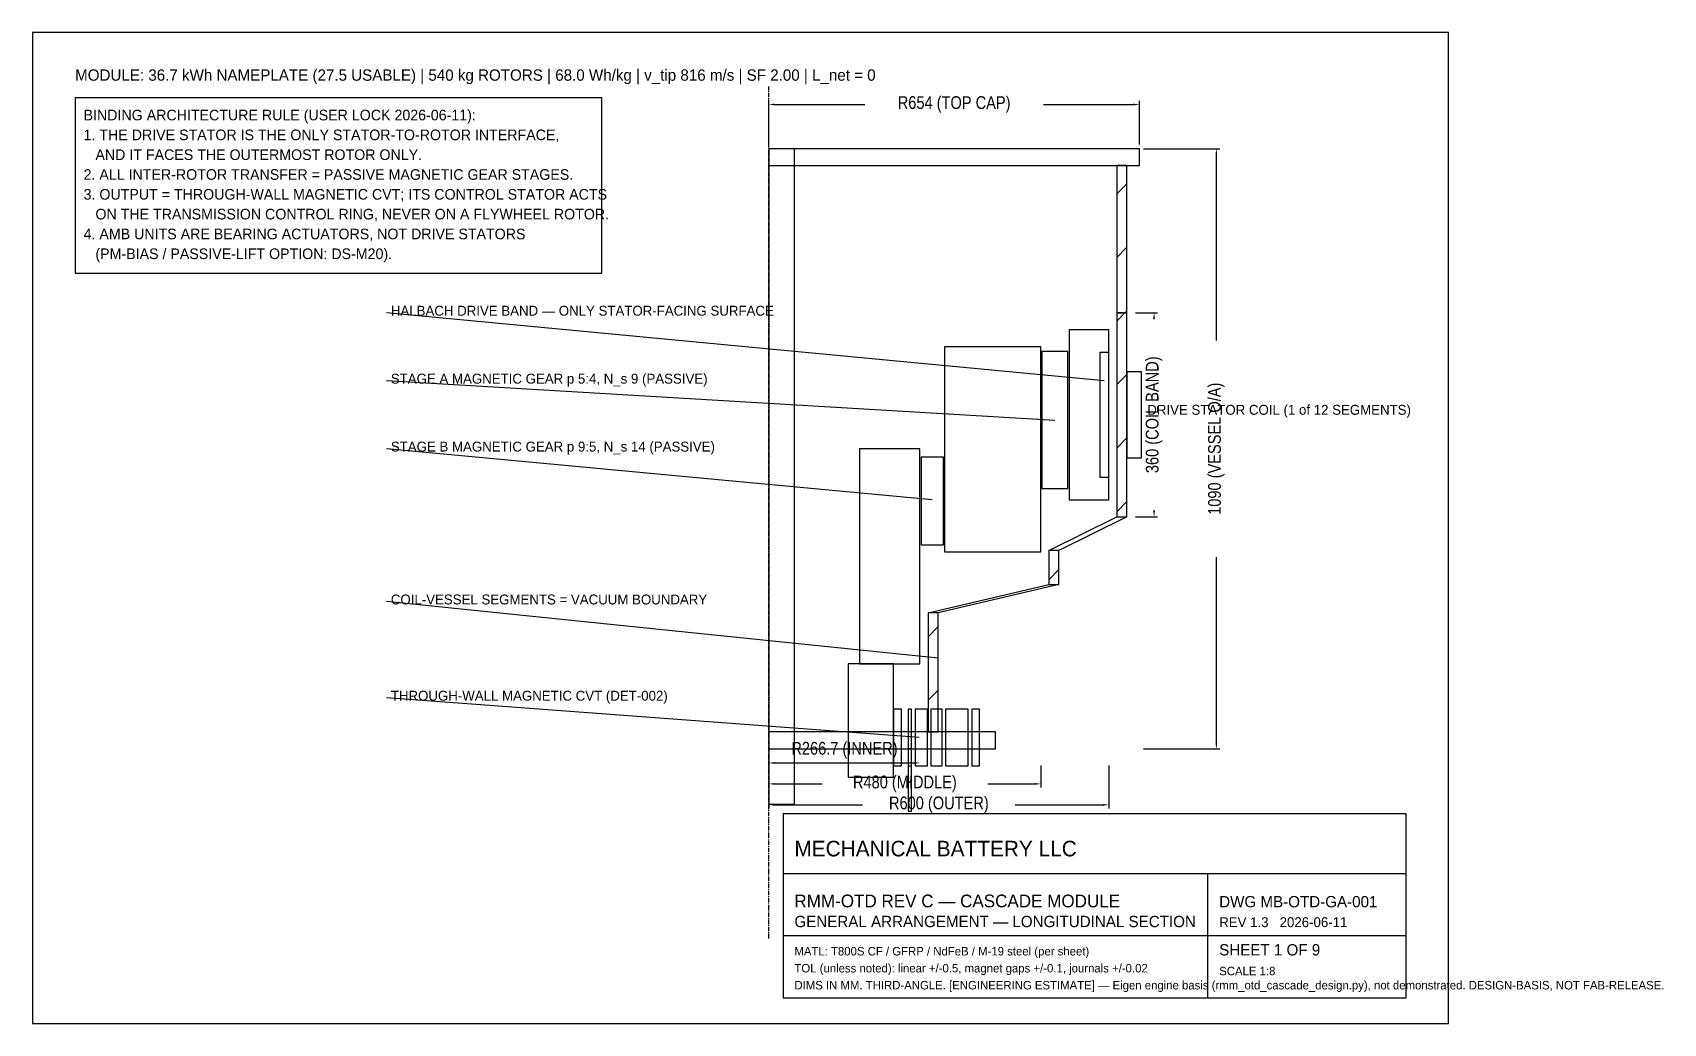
# Model space of a CAD drawing. Header units: millimetres. Extents: x 0 to 1152, y 0 to 700.
import ezdxf

# ---------------------------------------------------------------- set-up
doc = ezdxf.new("R2010")
doc.units = ezdxf.units.MM
doc.linetypes.add('CENTER', pattern=[5.08, 3.175, -0.635, 0.635, -0.635])
for name, color, linetype in [('CENTER', 1, 'CENTER'), ('COIL', 5, 'CONTINUOUS'), ('DIM', 3, 'CONTINUOUS'), ('MAGNET', 4, 'CONTINUOUS'), ('NOTE', 2, 'CONTINUOUS'), ('ROTOR', 9, 'CONTINUOUS')]:
    doc.layers.add(name, color=color, linetype=linetype)
for name, color, linetype, true_color in [('HATCH', 8, 'CONTINUOUS', 0x6e6e6e), ('OUTLINE', 7, 'CONTINUOUS', 0x000000), ('TEXT', 7, 'CONTINUOUS', 0x000000), ('TITLE', 7, 'CONTINUOUS', 0x000000)]:
    doc.layers.add(name, color=color, linetype=linetype, true_color=true_color)
doc.styles.add('OpenSansCondensed-Light', font='OpenSansCondensed-Light.ttf')
doc.dimstyles.new('MB', dxfattribs={"dimtxt": 9, "dimasz": 4, "dimexe": 2.5, "dimexo": 3, "dimgap": 2, "dimtad": 1, "dimdec": 1, "dimcen": 2.5, "dimazin": 3, "dimtfac": 1, "dimtmove": 0, "dimatfit": 3})

# ---------------------------------------------------------------- blocks, each defined once
blk = doc.blocks.new('_CLOSEDFILLED')
at = {"color": 0, "linetype": 'BYBLOCK'}
blk.add_solid([(-1, 0.16), (0, 0), (-1, -0.16)], dxfattribs=at)
blk = doc.blocks.new('*D1')
for p, q in [((784.6, 618), (838.5, 618)), ((836, 482.5), (836, 614)), ((836, 198), (836, 329.5)), ((784.6, 194), (838.5, 194))]:
    blk.add_line(p, q)
at = {"layer": 'Defpoints'}
for p in [(781.6, 618), (781.6, 194), (836, 194)]:
    blk.add_point(p, dxfattribs=at)
at = {"layer": 'DIM', "xscale": 4, "yscale": 4}
for p, rotation in [((836, 618), 90), ((836, 194), 270)]:
    blk.add_blockref('_CLOSEDFILLED', p, dxfattribs=dict(at, rotation=rotation))
at = {"layer": 'DIM', "insert": (836, 406), "char_height": 9, "attachment_point": 5, "rotation": 90, "style": 'OpenSansCondensed-Light'}
blk.add_mtext('1090 (VESSEL O/A)', dxfattribs=at)
blk = doc.blocks.new('*D2')
for p, q in [((779, 502), (794.5, 502)), ((792, 497.5), (792, 498)), ((779, 358), (794.5, 358)), ((792, 362), (792, 362.5))]:
    blk.add_line(p, q)
at = {"layer": 'Defpoints'}
for p in [(776, 502), (776, 358), (792, 358)]:
    blk.add_point(p, dxfattribs=at)
at = {"layer": 'DIM', "xscale": 4, "yscale": 4}
for p, rotation in [((792, 502), 90), ((792, 358), 270)]:
    blk.add_blockref('_CLOSEDFILLED', p, dxfattribs=dict(at, rotation=rotation))
at = {"layer": 'DIM', "insert": (792, 430), "char_height": 9, "attachment_point": 5, "rotation": 90, "style": 'OpenSansCondensed-Light'}
blk.add_mtext('360 (COIL BAND)', dxfattribs=at)
blk = doc.blocks.new('*D3')
for p, q in [((520, 621), (520, 651.7)), ((524, 649.2), (587.8, 649.2)), ((713.8, 649.2), (777.6, 649.2)), ((781.6, 621), (781.6, 651.7))]:
    blk.add_line(p, q)
at = {"layer": 'Defpoints'}
for p in [(520, 649.2), (520, 618), (781.6, 618)]:
    blk.add_point(p, dxfattribs=at)
at = {"layer": 'DIM', "xscale": 4, "yscale": 4, "rotation": 180}
blk.add_blockref('_CLOSEDFILLED', (520, 649.2), dxfattribs=at)
at = {"layer": 'DIM', "xscale": 4, "yscale": 4}
blk.add_blockref('_CLOSEDFILLED', (781.6, 649.2), dxfattribs=at)
at = {"layer": 'DIM', "insert": (650.8, 649.2), "char_height": 9, "attachment_point": 5, "style": 'OpenSansCondensed-Light'}
blk.add_mtext('R654 (TOP CAP)', dxfattribs=at)
blk = doc.blocks.new('*D5')
for p, q in [((520, 182.2), (520, 166.7)), ((712, 182.2), (712, 166.7)), ((524, 169.2), (557.5, 169.2)), ((674.5, 169.2), (708, 169.2))]:
    blk.add_line(p, q)
at = {"layer": 'Defpoints'}
for p in [(520, 185.2), (712, 185.2), (520, 169.2)]:
    blk.add_point(p, dxfattribs=at)
at = {"layer": 'DIM', "xscale": 4, "yscale": 4, "rotation": 180}
blk.add_blockref('_CLOSEDFILLED', (520, 169.2), dxfattribs=at)
at = {"layer": 'DIM', "xscale": 4, "yscale": 4}
blk.add_blockref('_CLOSEDFILLED', (712, 169.2), dxfattribs=at)
at = {"layer": 'DIM', "insert": (616, 169.2), "char_height": 9, "attachment_point": 5, "style": 'OpenSansCondensed-Light'}
blk.add_mtext('R480 (MIDDLE)', dxfattribs=at)
blk = doc.blocks.new('*D6')
for p, q in [((520, 182.2), (520, 151.9)), ((760, 182.2), (760, 151.9)), ((524, 154.4), (586, 154.4)), ((694, 154.4), (756, 154.4))]:
    blk.add_line(p, q)
at = {"layer": 'Defpoints'}
for p in [(520, 185.2), (760, 185.2), (520, 154.4)]:
    blk.add_point(p, dxfattribs=at)
at = {"layer": 'DIM', "xscale": 4, "yscale": 4, "rotation": 180}
blk.add_blockref('_CLOSEDFILLED', (520, 154.4), dxfattribs=at)
at = {"layer": 'DIM', "xscale": 4, "yscale": 4}
blk.add_blockref('_CLOSEDFILLED', (760, 154.4), dxfattribs=at)
at = {"layer": 'DIM', "insert": (640, 154.4), "char_height": 9, "attachment_point": 5, "style": 'OpenSansCondensed-Light'}
blk.add_mtext('R600 (OUTER)', dxfattribs=at)

msp = doc.modelspace()

# ---------------------------------------------------------------- hatches: boundary and pattern name
at = {"layer": 'HATCH'}
h = msp.add_hatch(dxfattribs=at)
h.set_pattern_fill('ANSI31', scale=10)
h.paths.add_polyline_path([(765.6, 502), (772.8, 502), (772.8, 606), (765.6, 606)])
h = msp.add_hatch(dxfattribs=at)
h.set_pattern_fill('ANSI31', scale=10)
h.paths.add_polyline_path([(765.6, 358), (772.8, 358), (772.8, 502), (765.6, 502)])
h = msp.add_hatch(dxfattribs=at)
h.set_pattern_fill('ANSI31', scale=10)
h.paths.add_polyline_path([(717.6, 310), (724.8, 310), (724.8, 334), (717.6, 334)])
h = msp.add_hatch(dxfattribs=at)
h.set_pattern_fill('ANSI31', scale=10)
h.paths.add_polyline_path([(632.4, 206), (639.6, 206), (639.6, 290), (632.4, 290)])
h = msp.add_hatch(dxfattribs=at)
h.set_pattern_fill('ANSI31', scale=10)
h.paths.add_polyline_path([(618.4, 150), (620.8, 150), (620.8, 194), (618.4, 194)])

# ---------------------------------------------------------------- linework, layer by layer
at = {"layer": 'CENTER'}
msp.add_line((520, 60), (520, 662), dxfattribs=at)
at = {"layer": 'COIL'}
for points in [[(772.8, 399.6), (783.2, 399.6), (783.2, 460.4), (772.8, 460.4)], [(644.8, 182), (660.8, 182), (660.8, 222), (644.8, 222)]]:
    msp.add_lwpolyline(points, close=True, dxfattribs=at)
at = {"layer": 'DIM'}
for p, q in [((756.8, 454), (250, 502)), ((722, 426), (250, 454)), ((635.2, 370), (250, 406)), ((639.6, 258), (250, 298)), ((626, 202), (250, 230))]:
    msp.add_line(p, q, dxfattribs=at)
at = {"layer": 'MAGNET'}
for points in [[(712.8, 378), (731.2, 378), (731.2, 474.8), (712.8, 474.8)], [(753.6, 386), (760, 386), (760, 474), (753.6, 474)], [(627.48, 338), (643.2, 338), (643.2, 400), (627.48, 400)], [(608, 182), (613.6, 182), (613.6, 222), (608, 222)], [(618.4, 182), (620.8, 182), (620.8, 222), (618.4, 222)], [(623.2, 182), (632, 182), (632, 222), (623.2, 222)], [(634.4, 182), (642.4, 182), (642.4, 222), (634.4, 222)], [(663.2, 182), (668.8, 182), (668.8, 222), (663.2, 222)]]:
    msp.add_lwpolyline(points, close=True, dxfattribs=at)
at = {"layer": 'NOTE'}
msp.add_lwpolyline([(30, 530), (402, 530), (402, 654), (30, 654)], close=True, dxfattribs=at)
at = {"layer": 'OUTLINE'}
for points in [[(520, 606), (781.6, 606), (781.6, 618), (520, 618)], [(520, 154.8), (538, 154.8), (538, 618), (520, 618)], [(765.6, 502), (772.8, 502), (772.8, 606), (765.6, 606)], [(765.6, 358), (772.8, 358), (772.8, 502), (765.6, 502)], [(717.6, 334), (765.6, 358), (772.8, 358), (724.8, 334)], [(717.6, 310), (724.8, 310), (724.8, 334), (717.6, 334)], [(632.4, 290), (717.6, 310), (724.8, 310), (639.6, 290)], [(632.4, 206), (639.6, 206), (639.6, 290), (632.4, 290)], [(520, 194), (680, 194), (680, 206), (520, 206)], [(618.4, 150), (620.8, 150), (620.8, 194), (618.4, 194)]]:
    msp.add_lwpolyline(points, close=True, dxfattribs=at)
at = {"layer": 'ROTOR'}
for points in [[(732, 370), (760, 370), (760, 490), (732, 490)], [(644, 333.2), (712, 333.2), (712, 478), (644, 478)], [(584, 254), (626.68, 254), (626.68, 406), (584, 406)], [(576, 174), (608, 174), (608, 254), (576, 254)]]:
    msp.add_lwpolyline(points, close=True, dxfattribs=at)
at = {"layer": 'TITLE'}
for p, q in [((530, 106), (970, 106)), ((830, 18), (830, 106)), ((530, 62), (970, 62))]:
    msp.add_line(p, q, dxfattribs=at)
for points in [[(0, 0), (1000, 0), (1000, 700), (0, 700)], [(530, 18), (970, 18), (970, 148), (530, 148)]]:
    msp.add_lwpolyline(points, close=True, dxfattribs=at)

# ---------------------------------------------------------------- texts
at = {"layer": 'NOTE'}
for s, height, p in [('MODULE: 36.7 kWh NAMEPLATE (27.5 USABLE) | 540 kg ROTORS | 68.0 Wh/kg | v_tip 816 m/s | SF 2.00 | L_net = 0', 8, (30, 666)), ('BINDING ARCHITECTURE RULE (USER LOCK 2026-06-11):', 7.5, (36, 638)), ('1. THE DRIVE STATOR IS THE ONLY STATOR-TO-ROTOR INTERFACE,', 7.5, (36, 624)), ('   AND IT FACES THE OUTERMOST ROTOR ONLY.', 7.5, (36, 610)), ('2. ALL INTER-ROTOR TRANSFER = PASSIVE MAGNETIC GEAR STAGES.', 7.5, (36, 596)), ('3. OUTPUT = THROUGH-WALL MAGNETIC CVT; ITS CONTROL STATOR ACTS', 7.5, (36, 582)), ('   ON THE TRANSMISSION CONTROL RING, NEVER ON A FLYWHEEL ROTOR.', 7.5, (36, 568)), ('4. AMB UNITS ARE BEARING ACTUATORS, NOT DRIVE STATORS', 7.5, (36, 554)), ('   (PM-BIAS / PASSIVE-LIFT OPTION: DS-M20).', 7.5, (36, 540)), ('HALBACH DRIVE BAND — ONLY STATOR-FACING SURFACE', 7, (253, 500)), ('STAGE A MAGNETIC GEAR p 5:4, N_s 9 (PASSIVE)', 7, (253, 452)), ('DRIVE STATOR COIL (1 of 12 SEGMENTS)', 7, (787.2, 430)), ('STAGE B MAGNETIC GEAR p 9:5, N_s 14 (PASSIVE)', 7, (253, 404)), ('COIL-VESSEL SEGMENTS = VACUUM BOUNDARY', 7, (253, 296)), ('THROUGH-WALL MAGNETIC CVT (DET-002)', 7, (253, 228)), ('DIMS IN MM. THIRD-ANGLE. [ENGINEERING ESTIMATE] — Eigen engine basis (rmm_otd_cascade_design.py), not demonstrated. DESIGN-BASIS, NOT FAB-RELEASE.', 6, (538, 24))]:
    msp.add_text(s, height=height, dxfattribs=at).set_placement(p)
at = {"layer": 'TEXT'}
for s, height, p in [('GENERAL ARRANGEMENT — LONGITUDINAL SECTION', 8, (538, 68)), ('REV 1.3   2026-06-11', 7, (838, 68)), ('MATL: T800S CF / GFRP / NdFeB / M-19 steel (per sheet)', 6, (538, 48)), ('TOL (unless noted): linear +/-0.5, magnet gaps +/-0.1, journals +/-0.02', 6, (538, 36)), ('SCALE 1:8', 6, (838, 34))]:
    msp.add_text(s, height=height, dxfattribs=at).set_placement(p)
at = {"layer": 'TITLE'}
for s, height, p in [('MECHANICAL BATTERY LLC', 11, (538, 118)), ('RMM-OTD REV C — CASCADE MODULE', 9, (538, 82)), ('DWG MB-OTD-GA-001', 8, (838, 82)), ('SHEET 1 OF 9', 8, (838, 48))]:
    msp.add_text(s, height=height, dxfattribs=at).set_placement(p)

# ---------------------------------------------------------------- dimensions: what is measured, and where the dimension line sits
at = {"layer": 'DIM'}
for base, p1, p2, text, picture, middle in [((520, 649.2), (520, 618), (781.6, 618), 'R654 (TOP CAP)', '*D3', (650.8, 649.2)), ((520, 169.2), (520, 185.2), (712, 185.2), 'R480 (MIDDLE)', '*D5', (616, 169.2)), ((520, 154.4), (520, 185.2), (760, 185.2), 'R600 (OUTER)', '*D6', (640, 154.4))]:
    dim = msp.add_linear_dim(base=base, p1=p1, p2=p2, text=text, dimstyle='MB', dxfattribs=at)
    dim.commit()
    dim.dimension.update_dxf_attribs({"geometry": picture, "text_midpoint": middle})
for base, p1, p2, text, picture, middle in [((836, 194), (781.6, 194), (781.6, 618), '1090 (VESSEL O/A)', '*D1', (836, 406)), ((792, 358), (776, 358), (776, 502), '360 (COIL BAND)', '*D2', (792, 430))]:
    dim = msp.add_linear_dim(base=base, p1=p1, p2=p2, angle=90, text=text, dimstyle='MB', dxfattribs=at)
    dim.commit()
    dim.dimension.update_dxf_attribs({"geometry": picture, "text_midpoint": middle})
msp.add_linear_dim(base=(520, 184), p1=(520, 185.2), p2=(626.68, 185.2), text='R266.7 (INNER)', dimstyle='MB', dxfattribs=at).render()

doc.saveas('drawing.dxf')
